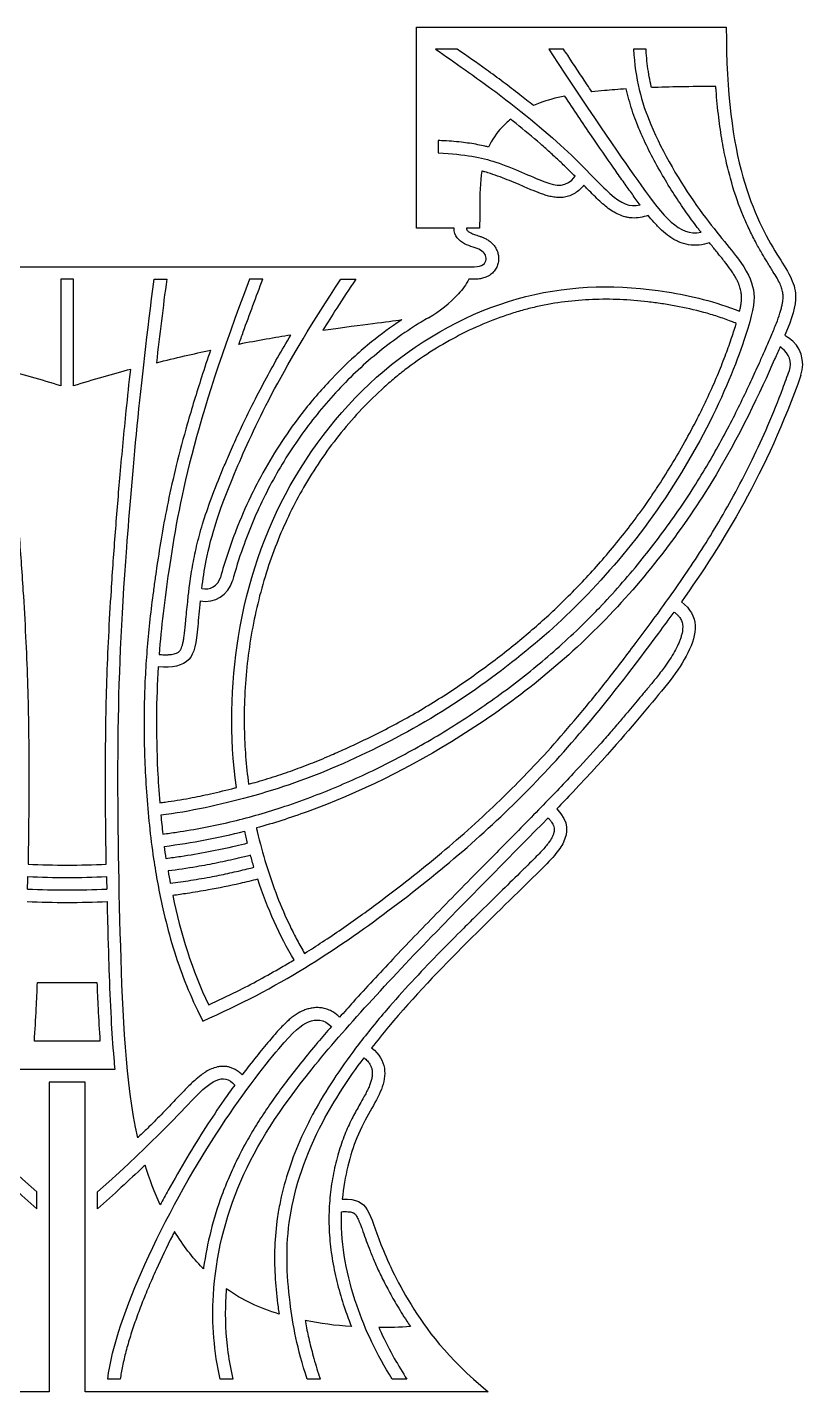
# Model space of a CAD drawing. Header units: millimetres. Extents: x -143 to 143, y -142 to 141.
# Drawn here: x -0.1 to 47.9, y 56.8 to 141.3 of the extents above; entities that cross this region are included whole.
import ezdxf

# ---------------------------------------------------------------- set-up
doc = ezdxf.new("R2010")
doc.units = ezdxf.units.MM
doc.header["$MEASUREMENT"] = 0
doc.layers.add('Layer 03', color=5, linetype='Continuous')

msp = doc.modelspace()

# ---------------------------------------------------------------- linework, layer by layer
at = {"layer": 'Layer 03'}
for p, q in [((23.991, 128.89), (23.991, 141.341)), ((23.991, 141.341), (43.2, 141.341)), ((26.526, 139.987), (25.185, 139.987)), ((33.117, 139.987), (32.195, 139.987)), ((38.223, 139.987), (37.451, 139.987)), ((25.345, 134.326), (25.345, 133.555)), ((26.327, 128.89), (23.991, 128.89)), ((27.907, 128.89), (27.098, 128.89)), ((-19.287, 126.504), (2.352, 126.504)), ((2.352, 126.504), (23.991, 126.504)), ((23.991, 126.504), (27.582, 126.504)), ((2.352, 125.733), (1.967, 125.733)), ((1.967, 125.733), (1.967, 119.126)), ((2.738, 125.733), (2.352, 125.733)), ((2.738, 119.126), (2.738, 125.733)), ((7.742, 125.733), (8.52, 125.733)), ((14.478, 125.733), (13.652, 125.733)), ((19.309, 125.733), (20.236, 125.733)), ((27.582, 125.733), (27.249, 125.733)), ((39.964, 105.106), (39.965, 105.105)), ((0.507, 82.159), (2.352, 82.159)), ((2.352, 82.159), (4.198, 82.159)), ((10.428, 80.447), (10.757, 79.771)), ((11.12, 80.785), (11.124, 80.777)), ((2.352, 78.525), (0.32, 78.525)), ((4.385, 78.525), (2.352, 78.525)), ((2.352, 76.759), (-0.602, 76.759)), ((5.307, 76.759), (2.352, 76.759)), ((2.352, 75.988), (1.239, 75.988)), ((1.239, 75.988), (1.239, 56.804)), ((3.466, 75.988), (2.352, 75.988)), ((3.466, 56.804), (3.466, 75.988)), ((0.468, 68.144), (0.468, 69.179)), ((4.237, 68.144), (4.237, 69.179)), ((5.64, 57.574), (4.863, 57.574)), ((12.623, 57.574), (11.832, 57.574)), ((18.036, 57.574), (17.225, 57.574)), ((23.408, 57.574), (22.497, 57.574)), ((1.239, 56.804), (-23.747, 56.804)), ((28.451, 56.804), (3.466, 56.804))]:
    msp.add_line(p, q, dxfattribs=at)
for centre, radius, start, end in [((20.694, 130.317), 8.061, 300.1869, 317.12371), ((45.933, 120.455), 2.001, 340.68388, 55.61486), ((45.987, 120.472), 1.185, 340.72339, 55.47434), ((10.925, 107.501), 1.728, 259.19735, 344.59945), ((10.925, 107.501), 0.957, 255.92643, 344.59945), ((2.352, 137.069), 47.638, 267.08281, 270), ((2.352, 137.069), 47.638, 270, 272.91719), ((2.352, 137.069), 49.18, 267.13914, 270), ((2.352, 137.069), 48.409, 267.11231, 270), ((2.352, 137.069), 48.409, 270, 272.88769), ((2.352, 137.069), 49.18, 270, 272.86086), ((2.352, 137.069), 49.951, 267.16351, 270), ((2.352, 137.069), 49.951, 270, 272.83649)]:
    msp.add_arc(centre, radius, start, end, dxfattribs=at)
for points, knots in [([(43.2, 141.341), (43.2, 137.159), (44.016, 131.394), (46.504, 126.85), (47.82, 125.116), (47.281, 123.345), (46.835, 122.26)], [3484.336912, 3484.336912, 3484.336912, 3484.336912, 3498.748387, 3513.159863, 3527.571339, 3537.868054, 3537.868054, 3537.868054, 3537.868054]), ([(37.451, 139.987), (37.562, 138.109), (38.358, 135.06), (41.442, 129.902), (44.201, 126.842), (45.063, 125.074), (44.804, 123.264), (42.865, 117.879), (39.005, 111.193), (34.572, 105.98), (30.401, 102.228), (24.994, 98.379), (18.933, 95.375), (14.299, 93.724), (9.92, 92.727), (8.157, 92.529)], [845.315427, 845.315427, 845.315427, 845.315427, 854.101508, 864.867448, 875.633388, 886.399328, 897.165268, 907.931208, 918.697148, 929.463089, 940.229029, 950.994969, 961.760909, 972.526849, 981.40818, 981.40818, 981.40818, 981.40818]), ([(25.185, 139.987), (26.342, 139.17), (29.457, 137.03), (33.781, 133.399), (36.219, 130.614), (37.204, 130.19), (37.854, 130.336)], [182.701104, 182.701104, 182.701104, 182.701104, 189.010827, 197.626715, 206.242603, 215.694613, 215.694613, 215.694613, 215.694613]), ([(31.247, 136.488), (30.966, 136.717), (30.347, 137.209), (29.375, 137.952), (28.085, 138.893), (27.129, 139.565), (26.526, 139.987)], [237.532234, 237.532234, 237.532234, 237.532234, 239.647981, 242.148322, 244.672404, 248.969705, 248.969705, 248.969705, 248.969705]), ([(32.195, 139.987), (35.213, 135.386), (38.495, 130.689), (40.25, 128.389), (41.633, 128.642)], [134.614045, 134.614045, 134.614045, 134.614045, 150.246049, 168.106398, 168.106398, 168.106398, 168.106398]), ([(34.873, 137.336), (34.776, 137.481), (34.273, 138.236), (33.688, 139.12), (33.201, 139.859), (33.117, 139.987)], [191.704796, 191.704796, 191.704796, 191.704796, 192.723766, 196.998924, 197.892355, 197.892355, 197.892355, 197.892355]), ([(38.566, 137.602), (38.548, 137.673), (38.485, 137.946), (38.346, 138.664), (38.263, 139.391), (38.228, 139.914), (38.223, 139.987)], [839.11699, 839.11699, 839.11699, 839.11699, 839.5475, 840.753398, 843.383312, 843.812701, 843.812701, 843.812701, 843.812701]), ([(8.282, 91.355), (8.572, 91.393), (9.421, 91.511), (10.811, 91.747), (12.442, 92.095), (14.044, 92.508), (15.713, 93.016), (17.937, 93.801), (20.718, 94.973), (23.938, 96.612), (27.107, 98.524), (30.168, 100.692), (32.588, 102.705), (34.285, 104.304), (35.924, 105.966), (37.863, 108.171), (39.729, 110.647), (41.073, 112.651), (42.261, 114.576), (43.517, 116.869), (44.582, 119.071), (45.248, 120.544), (45.648, 121.446), (45.986, 122.219), (46.291, 122.962), (46.487, 123.502), (46.598, 123.875), (46.658, 124.115), (46.698, 124.329), (46.719, 124.518), (46.724, 124.682), (46.714, 124.832), (46.69, 124.98), (46.636, 125.184), (46.525, 125.461), (46.331, 125.821), (46.056, 126.272), (45.743, 126.769), (45.392, 127.353), (45.029, 127.997), (44.637, 128.769), (44.088, 129.994), (43.601, 131.387), (43.198, 132.947), (42.929, 134.303), (42.711, 135.809), (42.601, 136.952), (42.554, 137.593), (42.548, 137.677)], [983.877139, 983.877139, 983.877139, 983.877139, 985.583238, 988.87931, 992.110068, 995.314636, 998.532263, 1002.293875, 1009.076259, 1016.139098, 1023.370332, 1030.664559, 1038.020799, 1041.733213, 1044.26756, 1051.644475, 1058.86171, 1062.351304, 1065.729788, 1072.06158, 1077.609111, 1080.002604, 1081.500621, 1083.368412, 1084.921762, 1086.188679, 1086.721739, 1087.19229, 1087.635022, 1087.990902, 1088.303655, 1088.590187, 1088.868963, 1089.175806, 1089.819498, 1090.606429, 1091.564112, 1092.902291, 1094.034868, 1095.538148, 1097.217686, 1099.085973, 1103.375161, 1105.815594, 1108.490507, 1111.438569, 1114.699365, 1115.190707, 1115.190707, 1115.190707, 1115.190707]), ([(33.191, 137.08), (32.615, 136.964), (31.955, 136.783), (31.379, 136.547), (31.247, 136.488)], [231.649271, 231.649271, 231.649271, 231.649271, 236.144341, 237.532234, 237.532234, 237.532234, 237.532234]), ([(37.854, 130.336), (37.835, 130.361), (37.654, 130.606), (37.304, 131.093), (36.781, 131.824), (35.954, 132.998), (34.745, 134.755), (33.741, 136.253), (33.191, 137.08)], [215.694613, 215.694613, 215.694613, 215.694613, 215.878294, 217.469944, 219.196686, 221.125706, 225.849699, 231.649271, 231.649271, 231.649271, 231.649271]), ([(37.002, 137.522), (36.513, 137.491), (35.779, 137.432), (35.121, 137.364), (34.873, 137.336)], [187.740441, 187.740441, 187.740441, 187.740441, 190.149527, 191.704796, 191.704796, 191.704796, 191.704796]), ([(41.633, 128.642), (41.585, 128.704), (41.298, 129.074), (40.761, 129.797), (40.04, 130.857), (39.323, 132.015), (38.638, 133.238), (38.079, 134.371), (37.68, 135.31), (37.411, 136.039), (37.204, 136.696), (37.076, 137.193), (37.013, 137.471), (37.002, 137.522)], [168.106398, 168.106398, 168.106398, 168.106398, 168.561882, 170.844596, 173.36354, 176.041474, 178.794255, 181.541434, 183.416331, 184.743907, 186.077067, 187.433405, 187.740441, 187.740441, 187.740441, 187.740441]), ([(29.842, 135.639), (29.646, 135.481), (29.072, 134.952), (28.665, 134.372), (28.456, 133.92)], [166.389558, 166.389558, 166.389558, 166.389558, 169.232627, 175.521615, 175.521615, 175.521615, 175.521615]), ([(33.824, 132.107), (33.717, 132.215), (33.43, 132.501), (32.941, 132.976), (32.332, 133.539), (31.412, 134.354), (30.572, 135.055), (29.952, 135.551), (29.842, 135.639)], [156.02588, 156.02588, 156.02588, 156.02588, 156.914843, 158.391267, 160.006347, 161.753784, 165.568114, 166.389558, 166.389558, 166.389558, 166.389558]), ([(28.456, 133.92), (28.385, 133.939), (28.167, 133.992), (27.614, 134.11), (26.716, 134.239), (25.895, 134.299), (25.413, 134.323), (25.345, 134.326)], [175.521615, 175.521615, 175.521615, 175.521615, 175.947445, 176.830818, 178.821775, 181.239746, 181.637266, 181.637266, 181.637266, 181.637266]), ([(25.345, 133.555), (27.071, 133.473), (29.166, 133.041), (32.138, 131.571), (33.288, 131.397), (33.824, 132.107)], [136.699865, 136.699865, 136.699865, 136.699865, 142.27129, 149.148585, 156.02588, 156.02588, 156.02588, 156.02588]), ([(28.042, 132.435), (27.945, 131.746), (27.915, 130.603), (27.918, 129.303), (27.907, 128.89)], [782.268314, 782.268314, 782.268314, 782.268314, 789.819606, 793.333391, 793.333391, 793.333391, 793.333391]), ([(34.369, 131.552), (34.313, 131.484), (34.173, 131.328), (33.965, 131.151), (33.757, 131.02), (33.54, 130.912), (33.258, 130.822), (32.916, 130.783), (32.582, 130.801), (32.267, 130.86), (31.966, 130.945), (31.576, 131.082), (31.039, 131.299), (30.211, 131.657), (29.381, 132.004), (28.672, 132.254), (28.292, 132.369), (28.109, 132.418), (28.042, 132.435)], [768.917718, 768.917718, 768.917718, 768.917718, 769.427714, 770.147111, 770.505175, 770.859719, 771.557355, 772.225802, 772.859639, 773.503696, 774.093856, 774.685452, 775.912898, 777.475106, 779.949777, 781.167781, 781.860971, 782.268314, 782.268314, 782.268314, 782.268314]), ([(38.353, 129.687), (38.039, 129.565), (37.624, 129.494), (37.144, 129.544), (36.865, 129.602), (36.529, 129.721), (36.151, 129.929), (35.79, 130.187), (35.435, 130.491), (35.072, 130.836), (34.757, 131.154), (34.52, 131.397), (34.409, 131.511), (34.369, 131.552)], [759.741021, 759.741021, 759.741021, 759.741021, 761.721721, 762.137968, 762.553513, 763.381399, 764.212402, 765.06605, 765.966714, 766.936511, 767.991764, 768.579787, 768.917718, 768.917718, 768.917718, 768.917718]), ([(42.155, 127.986), (41.745, 127.843), (41.073, 127.78), (40.339, 128.001), (39.954, 128.194), (39.591, 128.423), (39.169, 128.772), (38.735, 129.225), (38.471, 129.541), (38.353, 129.687)], [751.02306, 751.02306, 751.02306, 751.02306, 753.570612, 754.835415, 755.458639, 756.08055, 757.33833, 758.646483, 759.741021, 759.741021, 759.741021, 759.741021]), ([(27.098, 128.89), (27.098, 128.874), (27.1, 128.847), (27.111, 128.81), (27.129, 128.776), (27.161, 128.737), (27.21, 128.692), (27.278, 128.645), (27.365, 128.596), (27.471, 128.549), (27.595, 128.503), (27.741, 128.454), (27.903, 128.4), (28.082, 128.336), (28.273, 128.254), (28.468, 128.141), (28.654, 127.994), (28.816, 127.818), (28.948, 127.614), (29.041, 127.385), (29.09, 127.141), (29.09, 126.879), (29.033, 126.608), (28.928, 126.388), (28.811, 126.226), (28.667, 126.074), (28.496, 125.951), (28.307, 125.86), (28.126, 125.796), (27.884, 125.745), (27.689, 125.733), (27.582, 125.733)], [794.90841, 794.90841, 794.90841, 794.90841, 795.002574, 795.066345, 795.133416, 795.227131, 795.356606, 795.520949, 795.712728, 795.936708, 796.194798, 796.483971, 796.835231, 797.193057, 797.595454, 798.047354, 798.506414, 798.970424, 799.441397, 799.920134, 800.404471, 800.890839, 801.442939, 802.007052, 802.305728, 802.609738, 803.222948, 803.527731, 803.830779, 804.343135, 804.96663, 804.96663, 804.96663, 804.96663]), ([(44.022, 123.742), (44.034, 123.795), (44.065, 123.93), (44.104, 124.135), (44.133, 124.349), (44.145, 124.534), (44.144, 124.699), (44.131, 124.855), (44.105, 125.009), (44.068, 125.165), (44.016, 125.325), (43.949, 125.495), (43.864, 125.676), (43.757, 125.871), (43.628, 126.083), (43.411, 126.408), (43.149, 126.755), (42.843, 127.138), (42.53, 127.524), (42.295, 127.812), (42.155, 127.986)], [741.548709, 741.548709, 741.548709, 741.548709, 741.868125, 742.355443, 742.769358, 743.123661, 743.438442, 743.735794, 744.03707, 744.345682, 744.670244, 745.021433, 745.408394, 745.839255, 746.320316, 746.857216, 748.119771, 748.858191, 749.71668, 751.02306, 751.02306, 751.02306, 751.02306]), ([(6.731, 72.541), (5.963, 75.955), (5.615, 84.46), (5.394, 97.538), (5.853, 107.779), (6.881, 119.179), (7.742, 125.733)], [1171.323474, 1171.323474, 1171.323474, 1171.323474, 1192.720781, 1214.63418, 1236.54758, 1257.638752, 1257.638752, 1257.638752, 1257.638752]), ([(13.652, 125.733), (10.181, 116.654), (8.851, 109.717), (8.18, 104.169), (8.05, 102.483)], [100.417803, 100.417803, 100.417803, 100.417803, 130.279046, 143.322703, 143.322703, 143.322703, 143.322703]), ([(10.693, 106.573), (10.764, 107.125), (11.086, 109.225), (12.247, 113.022), (15.765, 120.392), (19.309, 125.733)], [316.507113, 316.507113, 316.507113, 316.507113, 320.847232, 332.153067, 342.94745, 342.94745, 342.94745, 342.94745]), ([(12.843, 94.239), (12.405, 97.425), (12.544, 104.051), (15.636, 113.214), (22.083, 121.017), (30.786, 125.379), (38.068, 125.415), (42.525, 124.352), (44.022, 123.742)], [636.527541, 636.527541, 636.527541, 636.527541, 654.171736, 673.544095, 692.916454, 712.288813, 731.661171, 741.548709, 741.548709, 741.548709, 741.548709]), ([(12.992, 121.696), (13.082, 121.953), (13.561, 123.304), (14.061, 124.648), (14.478, 125.733)], [189.180361, 189.180361, 189.180361, 189.180361, 190.767117, 197.5506, 197.5506, 197.5506, 197.5506]), ([(20.236, 125.733), (19.837, 125.138), (19.148, 124.089), (18.479, 123.026), (18.195, 122.567)], [256.440848, 256.440848, 256.440848, 256.440848, 260.620141, 263.769627, 263.769627, 263.769627, 263.769627]), ([(43.817, 122.992), (43.716, 123.034), (43.333, 123.188), (42.664, 123.428), (41.52, 123.77), (40.364, 124.028), (39.204, 124.22), (38.052, 124.373), (36.617, 124.49), (34.899, 124.496), (33.187, 124.357), (31.771, 124.111), (30.643, 123.831), (29.504, 123.492), (28.089, 122.962), (26.428, 122.17), (24.814, 121.224), (23.527, 120.316), (22.539, 119.52), (21.576, 118.674), (20.433, 117.538), (18.743, 115.571), (16.973, 112.958), (15.594, 110.118), (14.739, 107.762), (14.197, 105.87), (13.783, 103.929), (13.395, 101.272), (13.247, 98.091), (13.44, 95.585), (13.593, 94.441)], [324.863622, 324.863622, 324.863622, 324.863622, 325.502281, 327.270228, 329.015492, 332.464824, 334.178562, 335.880369, 339.245545, 342.577589, 345.903884, 349.259217, 350.960285, 352.68351, 356.192999, 359.775462, 363.416768, 367.102952, 368.959154, 370.824462, 374.579667, 378.360175, 385.95172, 392.947737, 396.748946, 400.573068, 404.429889, 408.325966, 416.238956, 422.975573, 422.975573, 422.975573, 422.975573]), ([(23.099, 123.231), (23.075, 123.215), (22.429, 122.784), (21.439, 122.054), (19.951, 120.783), (18.441, 119.298), (16.875, 117.447), (15.477, 115.464), (14.473, 113.769), (13.581, 112.017), (12.686, 109.954), (12.124, 108.248), (11.848, 107.247)], [272.455792, 272.455792, 272.455792, 272.455792, 272.620482, 276.990998, 279.629331, 284.04024, 289.341268, 293.767096, 298.187415, 300.834987, 305.241257, 311.304846, 311.304846, 311.304846, 311.304846]), ([(24.747, 123.349), (24.434, 123.167), (23.631, 122.675), (22.379, 121.804), (20.562, 120.334), (18.901, 118.669), (17.409, 116.848), (16.377, 115.409), (15.439, 113.908), (14.32, 111.834), (13.349, 109.543), (12.782, 107.735), (12.591, 107.042)], [814.067275, 814.067275, 814.067275, 814.067275, 816.183123, 819.561161, 822.965168, 829.817263, 833.258263, 836.703357, 840.147276, 843.584508, 850.449902, 854.643901, 854.643901, 854.643901, 854.643901]), ([(13.593, 94.441), (13.777, 94.493), (14.395, 94.669), (15.425, 94.986), (16.671, 95.42), (17.687, 95.815), (18.607, 96.198), (20.019, 96.816), (21.664, 97.61), (23.419, 98.553), (25.166, 99.57), (27.243, 100.933), (29.196, 102.389), (30.658, 103.573), (31.693, 104.464), (32.696, 105.386), (33.682, 106.358), (34.668, 107.392), (36.013, 108.897), (37.149, 110.311), (38.037, 111.535), (38.464, 112.146), (39.043, 113.007), (39.79, 114.19), (40.627, 115.627), (41.271, 116.828), (41.744, 117.773), (42.17, 118.666), (42.637, 119.726), (43.112, 120.917), (43.491, 121.965), (43.711, 122.643), (43.809, 122.965), (43.817, 122.992)], [240.679557, 240.679557, 240.679557, 240.679557, 241.794766, 244.432426, 246.965775, 249.496446, 250.792297, 252.78784, 258.491488, 261.447004, 264.415656, 270.291126, 275.941596, 278.629299, 281.274037, 283.912156, 286.580706, 289.356135, 292.251097, 298.360503, 299.934806, 301.082622, 302.707676, 305.98904, 309.250398, 312.417296, 313.941837, 315.415656, 318.192338, 320.702981, 322.89962, 324.696757, 324.863622, 324.863622, 324.863622, 324.863622]), ([(8.05, 102.483), (8.15, 102.474), (8.334, 102.462), (8.589, 102.464), (8.801, 102.483), (8.975, 102.516), (9.11, 102.558), (9.21, 102.605), (9.28, 102.653), (9.333, 102.705), (9.37, 102.757), (9.407, 102.821), (9.449, 102.916), (9.497, 103.068), (9.546, 103.279), (9.59, 103.544), (9.631, 103.861), (9.672, 104.238), (9.738, 104.923), (9.818, 105.764), (9.947, 106.855), (10.079, 107.74), (10.233, 108.558), (10.424, 109.437), (10.751, 110.635), (11.299, 112.232), (11.858, 113.629), (12.312, 114.698), (12.691, 115.564), (13.175, 116.623), (13.843, 117.992), (14.839, 119.903), (15.655, 121.335), (16.209, 122.265)], [143.322703, 143.322703, 143.322703, 143.322703, 143.90817, 144.39602, 144.810855, 145.153151, 145.425257, 145.635535, 145.798256, 145.915762, 146.070214, 146.167298, 146.350072, 146.6734, 147.09512, 147.616587, 148.239174, 148.960428, 149.833744, 152.2523, 153.89104, 156.246426, 157.474409, 158.747831, 161.50148, 164.714118, 168.605268, 170.280811, 171.491791, 174.124234, 177.076546, 180.383846, 186.699169, 186.699169, 186.699169, 186.699169]), ([(11.237, 121.338), (11.047, 120.781), (10.541, 119.261), (9.814, 116.884), (9.124, 114.3), (8.605, 112.002), (8.215, 109.929), (7.972, 108.38), (7.805, 107.22), (7.652, 106.112), (7.476, 104.672), (7.307, 102.959), (7.188, 101.251), (7.12, 99.521), (7.108, 97.741), (7.154, 95.887), (7.295, 93.234), (7.611, 90.154), (8.184, 87.022), (8.817, 84.572), (9.521, 82.47), (10.104, 81.111), (10.428, 80.447)], [1271.289782, 1271.289782, 1271.289782, 1271.289782, 1274.72659, 1280.643284, 1285.797163, 1290.333377, 1294.392013, 1298.108002, 1299.489803, 1301.233114, 1304.633271, 1307.962732, 1311.275802, 1314.626714, 1318.070171, 1321.661468, 1325.453421, 1333.578942, 1339.717716, 1344.024738, 1348.342385, 1352.650571, 1352.650571, 1352.650571, 1352.650571]), ([(46.529, 121.537), (46.425, 121.299), (45.504, 119.206), (42.749, 113.184), (35.808, 104.067), (26.888, 97.055), (19.307, 93.363), (15.135, 92.022), (14.081, 91.731)], [533.938385, 533.938385, 533.938385, 533.938385, 535.916539, 550.328015, 564.739491, 579.150966, 593.562442, 598.374656, 598.374656, 598.374656, 598.374656]), ([(-1.584, 120.146), (-1.489, 119.296), (-1.258, 117.127), (-0.938, 113.763), (-0.633, 110.048), (-0.395, 106.698), (-0.219, 103.636), (-0.105, 100.876), (-0.049, 98.521), (-0.021, 96.117), (-0.019, 93.619), (-0.043, 91.277), (-0.065, 89.889), (-0.072, 89.492)], [419.334593, 419.334593, 419.334593, 419.334593, 424.326004, 432.068352, 439.059345, 446.079909, 451.673729, 456.965134, 462.203057, 465.423171, 471.000052, 476.781097, 479.09911, 479.09911, 479.09911, 479.09911]), ([(4.777, 89.492), (4.77, 89.889), (4.748, 91.277), (4.724, 93.619), (4.726, 96.117), (4.753, 98.521), (4.81, 100.876), (4.923, 103.636), (5.1, 106.698), (5.338, 110.048), (5.643, 113.763), (5.963, 117.127), (6.194, 119.296), (6.288, 120.146)], [328.755494, 328.755494, 328.755494, 328.755494, 331.073507, 336.854552, 342.431434, 345.651547, 350.88947, 356.180876, 361.774696, 368.79526, 375.786253, 383.5286, 388.520011, 388.520011, 388.520011, 388.520011]), ([(17.067, 83.963), (17.44, 84.196), (18.606, 84.943), (20.121, 85.99), (21.912, 87.303), (23.601, 88.592), (25.536, 90.162), (27.41, 91.788), (29.108, 93.372), (30.744, 95.003), (32.35, 96.719), (34.039, 98.664), (35.786, 100.814), (37.289, 102.774), (38.563, 104.487), (39.586, 105.892), (40.636, 107.394), (41.699, 109.002), (42.761, 110.727), (43.81, 112.578), (44.831, 114.567), (45.811, 116.703), (46.559, 118.56), (46.974, 119.707), (47.105, 120.081)], [614.631641, 614.631641, 614.631641, 614.631641, 617.200074, 622.715086, 625.376841, 630.162131, 635.116835, 639.9237, 644.643175, 648.665033, 653.408878, 658.36242, 663.696894, 669.57957, 672.77781, 676.159957, 679.723775, 683.472354, 687.410947, 691.547305, 695.891698, 700.457425, 705.260862, 707.576208, 707.576208, 707.576208, 707.576208]), ([(10.602, 105.804), (10.538, 105.22), (10.382, 103.455), (10.149, 101.922), (8.889, 101.635), (7.996, 101.714)], [579.457794, 579.457794, 579.457794, 579.457794, 584.346964, 595.652799, 606.958634, 606.958634, 606.958634, 606.958634]), ([(40.412, 105.734), (41.569, 104.911), (41.213, 102.554), (38.346, 99.239), (35.753, 96.094), (33.039, 93.271), (32.691, 92.911)], [3566.004491, 3566.004491, 3566.004491, 3566.004491, 3581.055092, 3596.105693, 3611.156294, 3613.252582, 3613.252582, 3613.252582, 3613.252582]), ([(10.757, 79.771), (15.429, 81.799), (22.876, 86.761), (31.156, 93.901), (36.211, 99.971), (39.644, 104.661), (39.964, 105.106)], [987.449806, 987.449806, 987.449806, 987.449806, 1014.611339, 1043.071654, 1071.531968, 1074.412753, 1074.412753, 1074.412753, 1074.412753]), ([(39.965, 105.105), (40.024, 105.063), (40.129, 104.981), (40.259, 104.847), (40.353, 104.718), (40.42, 104.589), (40.465, 104.457), (40.492, 104.315), (40.5, 104.16), (40.489, 103.99), (40.456, 103.789), (40.399, 103.574), (40.319, 103.347), (40.192, 103.042), (39.991, 102.65), (39.7, 102.172), (39.318, 101.624), (38.882, 101.059), (38.402, 100.472), (37.976, 99.965), (37.559, 99.471), (37.12, 98.948), (36.603, 98.336), (36.003, 97.635), (35.045, 96.543), (33.941, 95.335), (32.67, 93.996), (31.534, 92.825), (30.082, 91.344), (27.963, 89.199), (25.805, 87.009), (23.871, 85.011), (22.144, 83.2), (20.601, 81.539), (19.515, 80.325), (19.238, 80.011)], [1074.415153, 1074.415153, 1074.415153, 1074.415153, 1074.837453, 1075.19283, 1075.497208, 1075.771332, 1076.036453, 1076.31162, 1076.610568, 1076.940588, 1077.306143, 1077.796094, 1078.238605, 1078.710386, 1079.722854, 1080.808791, 1081.972275, 1083.624084, 1084.971926, 1086.397718, 1087.490279, 1088.749819, 1090.38404, 1092.162997, 1094.136354, 1098.864059, 1101.715727, 1104.911696, 1108.385277, 1113.824055, 1122.513248, 1126.332196, 1130.054005, 1137.122585, 1139.564423, 1139.564423, 1139.564423, 1139.564423]), ([(7.996, 101.714), (7.867, 99.685), (7.842, 97.042), (8.033, 93.989), (8.089, 93.298)], [606.958634, 606.958634, 606.958634, 606.958634, 622.628192, 627.091573, 627.091573, 627.091573, 627.091573]), ([(8.089, 93.298), (8.203, 93.31), (8.564, 93.354), (9.179, 93.444), (10.116, 93.608), (11.307, 93.855), (12.274, 94.091), (12.808, 94.23), (12.843, 94.239)], [627.091573, 627.091573, 627.091573, 627.091573, 627.756648, 629.217816, 630.718824, 633.307072, 636.318194, 636.527541, 636.527541, 636.527541, 636.527541]), ([(11.832, 57.574), (11.456, 59.254), (11.117, 63.328), (12.703, 69.975), (16.897, 76.444), (24.354, 84.504), (30.089, 90.24), (32.154, 92.358)], [576.785671, 576.785671, 576.785671, 576.785671, 588.134764, 603.185365, 618.235966, 633.286567, 645.18585, 645.18585, 645.18585, 645.18585]), ([(32.154, 92.358), (32.194, 92.315), (32.27, 92.23), (32.367, 92.103), (32.439, 91.985), (32.498, 91.859), (32.531, 91.745), (32.539, 91.641), (32.536, 91.568), (32.526, 91.5), (32.509, 91.428), (32.473, 91.315), (32.403, 91.156), (32.293, 90.958), (32.142, 90.745), (31.937, 90.498), (31.664, 90.202), (31.311, 89.841), (30.881, 89.416), (30.162, 88.709), (29.032, 87.603), (27.806, 86.398), (26.507, 85.106), (25.224, 83.813), (23.682, 82.198), (22.039, 80.362), (20.461, 78.426), (18.996, 76.4), (18.055, 74.886), (17.405, 73.693), (16.831, 72.535), (16.162, 70.89), (15.683, 69.232), (15.452, 68.065), (15.284, 66.955), (15.179, 65.572), (15.226, 63.791), (15.362, 62.482), (15.46, 61.761), (15.481, 61.615)], [645.18585, 645.18585, 645.18585, 645.18585, 645.528618, 645.852777, 646.118473, 646.334662, 646.664699, 646.804254, 646.943468, 647.091422, 647.202828, 647.377805, 647.781984, 648.212308, 648.699372, 649.306852, 650.080104, 651.052198, 652.254171, 653.61034, 656.93612, 661.483005, 663.647083, 667.634447, 672.112713, 676.678666, 682.016749, 686.685321, 691.265669, 692.414473, 694.614041, 698.807189, 702.767349, 704.673399, 705.749509, 709.319188, 712.756236, 716.137469, 717.000603, 717.000603, 717.000603, 717.000603]), ([(32.691, 92.911), (33.489, 92.086), (33.263, 90.744), (32.018, 89.426), (27.134, 84.692), (23.462, 80.9), (21.568, 78.555), (21.221, 78.108)], [3613.252582, 3613.252582, 3613.252582, 3613.252582, 3623.945151, 3634.637722, 3645.330294, 3656.022866, 3658.495978, 3658.495978, 3658.495978, 3658.495978]), ([(14.081, 91.731), (14.098, 91.657), (14.273, 90.894), (14.658, 89.466), (15.334, 87.504), (16.003, 85.949), (16.594, 84.783), (16.907, 84.23), (17.067, 83.963)], [598.374656, 598.374656, 598.374656, 598.374656, 598.816361, 602.943883, 607.002658, 610.925146, 612.814869, 614.631641, 614.631641, 614.631641, 614.631641]), ([(13.515, 90.783), (13.277, 90.722), (12.479, 90.526), (11.102, 90.233), (9.662, 89.988), (8.784, 89.866), (8.487, 89.827)], [-79.465741, -79.465741, -79.465741, -79.465741, -78.027576, -74.670157, -71.25218, -69.499697, -69.499697, -69.499697, -69.499697]), ([(13.713, 90.038), (13.461, 89.973), (12.783, 89.807), (11.668, 89.564), (10.22, 89.295), (9.195, 89.142), (8.608, 89.066)], [134.62704, 134.62704, 134.62704, 134.62704, 136.147014, 138.699481, 141.28817, 144.744594, 144.744594, 144.744594, 144.744594]), ([(8.744, 88.306), (9.166, 88.361), (10.039, 88.487), (11.272, 88.702), (12.439, 88.94), (13.295, 89.138), (13.79, 89.262), (13.929, 89.297)], [146.300112, 146.300112, 146.300112, 146.300112, 148.788009, 151.447836, 153.60332, 155.741118, 156.578463, 156.578463, 156.578463, 156.578463]), ([(14.163, 88.561), (13.798, 88.467), (12.782, 88.221), (11.326, 87.923), (9.932, 87.692), (9.195, 87.588), (8.894, 87.548)], [15.600396, 15.600396, 15.600396, 15.600396, 17.802638, 21.698963, 24.275391, 26.047999, 26.047999, 26.047999, 26.047999]), ([(4.824, 87.179), (4.844, 86.314), (4.881, 84.905), (4.954, 82.487), (5.048, 80.114), (5.186, 78.05), (5.283, 76.996), (5.307, 76.759)], [117.27071, 117.27071, 117.27071, 117.27071, 122.320832, 125.496719, 131.393006, 136.182966, 137.572913, 137.572913, 137.572913, 137.572913]), ([(11.124, 80.777), (11.707, 81.04), (13.237, 81.768), (14.991, 82.716), (16.155, 83.406), (16.41, 83.56)], [40.355459, 40.355459, 40.355459, 40.355459, 44.087338, 50.245065, 51.984829, 51.984829, 51.984829, 51.984829]), ([(0.32, 78.525), (0.367, 79.199), (0.436, 80.41), (0.487, 81.622), (0.507, 82.159)], [91.719008, 91.719008, 91.719008, 91.719008, 95.667171, 98.799739, 98.799739, 98.799739, 98.799739]), ([(4.198, 82.159), (4.218, 81.622), (4.268, 80.41), (4.338, 79.199), (4.385, 78.525)], [105.982638, 105.982638, 105.982638, 105.982638, 109.115205, 113.063368, 113.063368, 113.063368, 113.063368]), ([(19.238, 80.011), (19.167, 80.079), (19.008, 80.215), (18.74, 80.387), (18.442, 80.516), (18.135, 80.59), (17.832, 80.61), (17.543, 80.584), (17.274, 80.523), (16.934, 80.404), (16.608, 80.232), (16.294, 80.007), (16.048, 79.8), (15.791, 79.555), (15.514, 79.268), (15.209, 78.93), (14.722, 78.365), (14.041, 77.533), (13.489, 76.819), (13.202, 76.435)], [1139.564423, 1139.564423, 1139.564423, 1139.564423, 1140.138862, 1140.784673, 1141.415888, 1142.029658, 1142.620255, 1143.183345, 1143.71821, 1144.228169, 1145.284521, 1145.859099, 1146.478812, 1147.161894, 1147.931234, 1148.809445, 1149.818291, 1152.286685, 1155.084162, 1155.084162, 1155.084162, 1155.084162]), ([(4.863, 57.574), (5.123, 59.62), (7.029, 64.995), (11.669, 73.28), (15.969, 78.786), (17.293, 79.902), (18.253, 79.902), (18.729, 79.431)], [268.376236, 268.376236, 268.376236, 268.376236, 278.16221, 289.217929, 300.273649, 311.329369, 322.385089, 322.385089, 322.385089, 322.385089]), ([(18.729, 79.431), (18.441, 79.099), (17.819, 78.374), (16.9, 77.262), (15.724, 75.764), (14.673, 74.292), (13.759, 72.823), (13.16, 71.75), (12.71, 70.84), (12.302, 69.924), (11.791, 68.638), (11.215, 66.776), (10.91, 65.225), (10.801, 64.435), (10.798, 64.408)], [322.385089, 322.385089, 322.385089, 322.385089, 324.946672, 327.964212, 330.808262, 336.059747, 338.518687, 340.900972, 343.232624, 344.439193, 346.753427, 351.309939, 355.802481, 355.964094, 355.964094, 355.964094, 355.964094]), ([(21.221, 78.108), (22.177, 77.326), (22.143, 75.499), (20.308, 73.157), (19.535, 70.151), (19.403, 68.731)], [3658.495978, 3658.495978, 3658.495978, 3658.495978, 3667.660681, 3676.825386, 3684.144953, 3684.144953, 3684.144953, 3684.144953]), ([(13.202, 76.435), (13.14, 76.497), (13.003, 76.619), (12.789, 76.762), (12.568, 76.864), (12.358, 76.928), (12.143, 76.961), (11.908, 76.964), (11.618, 76.924), (11.288, 76.814), (11.007, 76.665), (10.798, 76.529), (10.559, 76.357), (10.28, 76.121), (9.959, 75.82), (9.557, 75.416), (9.137, 74.972), (8.674, 74.485), (8.134, 73.926), (7.499, 73.287), (6.98, 72.781), (6.748, 72.558), (6.731, 72.541)], [1155.084162, 1155.084162, 1155.084162, 1155.084162, 1155.591057, 1156.155714, 1156.582463, 1157.009476, 1157.432225, 1157.845941, 1158.378304, 1159.137722, 1159.867796, 1160.229946, 1160.59371, 1161.585703, 1162.359857, 1163.163214, 1164.911296, 1165.926376, 1167.086722, 1169.448119, 1171.182919, 1171.323474, 1171.323474, 1171.323474, 1171.323474]), ([(17.225, 57.574), (16.601, 59.509), (16.009, 62.681), (15.802, 67.504), (17.56, 72.824), (19.781, 76.196), (20.753, 77.495)], [307.383243, 307.383243, 307.383243, 307.383243, 315.999481, 326.692053, 337.384624, 344.48013, 344.48013, 344.48013, 344.48013]), ([(20.753, 77.495), (20.826, 77.434), (20.955, 77.312), (21.105, 77.117), (21.201, 76.924), (21.252, 76.734), (21.267, 76.533), (21.249, 76.317), (21.197, 76.082), (21.113, 75.828), (20.996, 75.553), (20.849, 75.259), (20.657, 74.908), (20.44, 74.529), (20.209, 74.114), (19.901, 73.533), (19.522, 72.703), (19.142, 71.579), (18.837, 70.329), (18.631, 68.983), (18.548, 67.574), (18.614, 66.137), (18.815, 64.7), (19.136, 63.276), (19.531, 61.987), (19.832, 61.179), (19.97, 60.834)], [344.48013, 344.48013, 344.48013, 344.48013, 345.033434, 345.513705, 345.912961, 346.280851, 346.661362, 347.083257, 347.541132, 348.067111, 348.644154, 349.281845, 349.984347, 350.980169, 351.833323, 352.755255, 354.823144, 357.152871, 359.668315, 362.328049, 365.093354, 367.898898, 370.714766, 373.551474, 376.414886, 378.58167, 378.58167, 378.58167, 378.58167]), ([(0.468, 69.179), (-3.416, 72.671), (-5.788, 75.452), (-7.32, 76.631), (-8.031, 75.805)], [195.134075, 195.134075, 195.134075, 195.134075, 207.007212, 219.631708, 219.631708, 219.631708, 219.631708]), ([(4.237, 69.179), (8.121, 72.671), (10.492, 75.452), (12.025, 76.631), (12.735, 75.805)], [195.134075, 195.134075, 195.134075, 195.134075, 207.007212, 219.631708, 219.631708, 219.631708, 219.631708]), ([(12.735, 75.805), (12.51, 75.495), (11.894, 74.63), (10.892, 73.138), (9.737, 71.275), (8.815, 69.666), (8.284, 68.683), (8.125, 68.382)], [219.631708, 219.631708, 219.631708, 219.631708, 221.870822, 225.825448, 230.125075, 234.660377, 236.647804, 236.647804, 236.647804, 236.647804]), ([(-2.478, 70.841), (-2.447, 70.812), (-1.957, 70.35), (-0.98, 69.445), (-0.023, 68.582), (0.468, 68.144)], [185.348887, 185.348887, 185.348887, 185.348887, 185.596085, 189.278877, 193.120315, 193.120315, 193.120315, 193.120315]), ([(7.183, 70.841), (7.152, 70.812), (6.662, 70.35), (5.685, 69.445), (4.728, 68.582), (4.237, 68.144)], [185.348887, 185.348887, 185.348887, 185.348887, 185.596085, 189.278877, 193.120315, 193.120315, 193.120315, 193.120315]), ([(19.403, 68.731), (20.306, 68.764), (21.034, 68.31), (21.625, 66.173), (23.247, 62.569), (25.871, 58.909), (28.451, 56.804)], [3684.144953, 3684.144953, 3684.144953, 3684.144953, 3691.954108, 3699.763265, 3707.572421, 3715.168315, 3715.168315, 3715.168315, 3715.168315]), ([(22.497, 57.574), (21.54, 59.121), (19.993, 62.366), (19.302, 65.937), (19.349, 67.853), (19.352, 67.957)], [8.30784, 8.30784, 8.30784, 8.30784, 16.173302, 25.338007, 25.865186, 25.865186, 25.865186, 25.865186]), ([(19.352, 67.957), (19.454, 67.962), (19.614, 67.966), (19.823, 67.954), (19.958, 67.932), (20.051, 67.905), (20.108, 67.879), (20.151, 67.85), (20.191, 67.811), (20.238, 67.752), (20.293, 67.667), (20.355, 67.553), (20.422, 67.41), (20.494, 67.239), (20.582, 67.012), (20.713, 66.649), (20.892, 66.142), (21.131, 65.505), (21.422, 64.797), (21.783, 64.01), (22.226, 63.141), (22.661, 62.369), (23.062, 61.706), (23.354, 61.244), (23.548, 60.955), (23.624, 60.843)], [25.865186, 25.865186, 25.865186, 25.865186, 26.457094, 26.801165, 27.086979, 27.253199, 27.364555, 27.452532, 27.552274, 27.692777, 27.891095, 28.142884, 28.450986, 28.811003, 29.223337, 29.872524, 31.065139, 32.360934, 33.846737, 35.529174, 37.417163, 39.538808, 40.69985, 41.938207, 42.730136, 42.730136, 42.730136, 42.730136]), ([(9.007, 66.735), (8.962, 66.647), (8.565, 65.862), (8.019, 64.723), (7.402, 63.314), (6.978, 62.275), (6.597, 61.256), (6.266, 60.267), (5.99, 59.316), (5.778, 58.424), (5.678, 57.847), (5.64, 57.574)], [247.796157, 247.796157, 247.796157, 247.796157, 248.377274, 252.92806, 255.166616, 257.356391, 259.478313, 261.514001, 263.445512, 265.254756, 266.863081, 266.863081, 266.863081, 266.863081]), ([(10.798, 64.408), (10.775, 64.431), (10.141, 65.087), (9.539, 65.868), (9.007, 66.735)], [355.964094, 355.964094, 355.964094, 355.964094, 356.253247, 364.251216, 364.251216, 364.251216, 364.251216]), ([(12.215, 63.185), (12.194, 62.936), (12.112, 61.62), (12.198, 59.731), (12.494, 58.124), (12.623, 57.574)], [564.256263, 564.256263, 564.256263, 564.256263, 565.716602, 571.95373, 575.246696, 575.246696, 575.246696, 575.246696]), ([(17.105, 61.212), (17.11, 61.187), (17.173, 60.821), (17.321, 60.082), (17.604, 58.956), (17.86, 58.112), (18.015, 57.637), (18.036, 57.574)], [298.492692, 298.492692, 298.492692, 298.492692, 298.643483, 300.661159, 302.888227, 305.418369, 305.805459, 305.805459, 305.805459, 305.805459]), ([(21.669, 60.775), (21.712, 60.676), (22.004, 60.029), (22.561, 58.947), (23.135, 57.999), (23.408, 57.574)], [-0.56003, -0.56003, -0.56003, -0.56003, 0.067172, 3.587373, 6.534324, 6.534324, 6.534324, 6.534324])]:
    msp.add_open_spline(points, degree=3, knots=knots, dxfattribs=at)
for points in [[(42.548, 137.677), (40.957, 137.671), (39.662, 137.644), (38.566, 137.602)], [(27.582, 126.504), (28.104, 126.504), (28.461, 126.949), (28.104, 127.616), (26.934, 127.811), (26.327, 128.418), (26.327, 128.89)], [(8.52, 125.733), (8.293, 124.011), (8.082, 122.286), (7.886, 120.56)], [(27.249, 125.733), (27.066, 125.398), (26.847, 125.097), (26.602, 124.832)], [(18.195, 122.567), (20.883, 122.958), (22.127, 123.073), (23.099, 123.231)], [(16.209, 122.265), (15.255, 122.112), (14.181, 121.927), (12.992, 121.696)], [(46.835, 122.26), (46.911, 122.209), (46.987, 122.158), (47.063, 122.106)], [(7.886, 120.56), (9.075, 120.858), (10.193, 121.115), (11.237, 121.338)], [(46.658, 121.449), (46.615, 121.479), (46.572, 121.508), (46.529, 121.537)], [(1.967, 119.126), (0.728, 119.505), (-0.457, 119.843), (-1.584, 120.146)], [(6.288, 120.146), (5.161, 119.843), (3.977, 119.505), (2.738, 119.126)], [(47.821, 119.793), (45.721, 113.8), (42.949, 109.319), (40.412, 105.734)], [(8.157, 92.529), (8.194, 92.141), (8.235, 91.75), (8.282, 91.355)], [(8.378, 90.59), (10.108, 90.815), (11.738, 91.124), (13.336, 91.533)], [(13.336, 91.533), (13.393, 91.282), (13.453, 91.032), (13.515, 90.783)], [(8.487, 89.827), (8.448, 90.082), (8.412, 90.337), (8.378, 90.59)], [(13.929, 89.297), (13.854, 89.542), (13.782, 89.789), (13.713, 90.038)], [(8.608, 89.066), (8.651, 88.813), (8.696, 88.559), (8.744, 88.306)], [(-0.102, 87.95), (-0.097, 88.207), (-0.091, 88.464), (-0.086, 88.721)], [(4.791, 88.721), (4.796, 88.464), (4.801, 88.207), (4.807, 87.95)], [(16.41, 83.56), (15.526, 85.032), (14.767, 86.744), (14.163, 88.561)], [(8.894, 87.548), (9.378, 85.22), (10.087, 82.902), (11.12, 80.785)], [(8.125, 68.382), (7.773, 69.137), (7.456, 69.957), (7.183, 70.841)], [(15.481, 61.615), (14.29, 61.977), (13.211, 62.472), (12.215, 63.185)], [(19.97, 60.834), (18.972, 60.903), (18.011, 61.031), (17.105, 61.212)], [(23.624, 60.843), (22.966, 60.796), (22.312, 60.773), (21.669, 60.775)]]:
    msp.add_open_spline(points, degree=3, dxfattribs=at)

doc.saveas('drawing.dxf')
